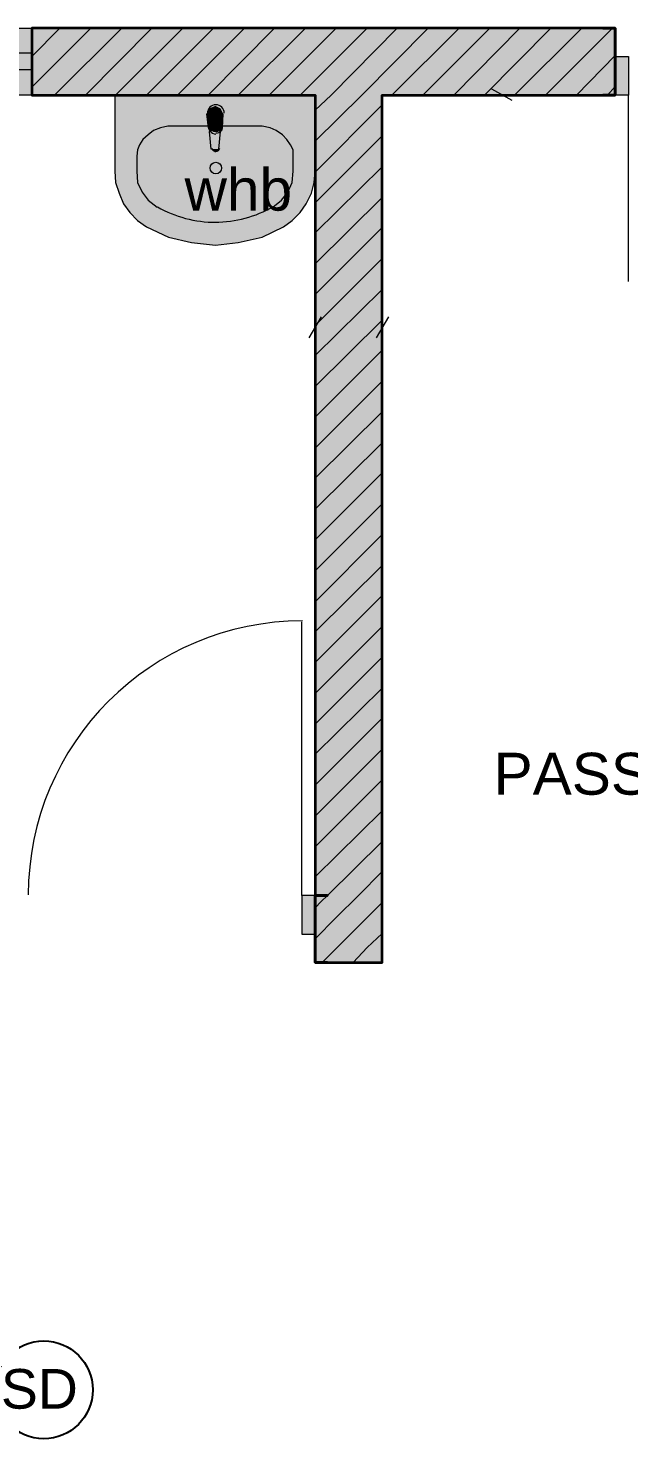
# Model space of a CAD drawing. Header units: inches. Extents: x 1845 to 54835, y 15201 to 50607.
# Drawn here: x 17450 to 21049, y 25351 to 33811 of the extents above; entities that cross this region are included whole.
import ezdxf

# ---------------------------------------------------------------- set-up
doc = ezdxf.new("R2010")
doc.units = ezdxf.units.IN
doc.header["$MEASUREMENT"] = 0
doc.layers.add('PDF_Geometry', color=7, linetype='Continuous', true_color=0xfd8379)
doc.layers.add('PDF_Solid Fills', color=7, linetype='Continuous', true_color=0xffffff)
doc.layers.add('PDF_Text', color=7, linetype='Continuous')
doc.styles.add('PDF Arial-BoldMT', font='arial.ttf')
doc.styles.add('PDF ArialMT', font='arial.ttf')

msp = doc.modelspace()

# ---------------------------------------------------------------- linework, layer by layer
at = {"layer": 'PDF_Geometry', "color": 7, "lineweight": 13}
for points in [[(17471, 33409.1), (13867.4, 33409.1), (13867.4, 33562.6), (13867.4, 33663.1), (13867.4, 33562.6), (14015.6, 33562.6), (14015.6, 33663.1), (13867.4, 33663.1), (13867.4, 33811.3), (17471, 33811.3), (17471, 33663.1), (17471, 33562.6)], [(17471, 33562.6), (17317.5, 33562.6), (17317.5, 33663.1), (17471, 33663.1)]]:
    msp.add_lwpolyline(points, close=True, dxfattribs=at)
at = {"layer": 'PDF_Geometry', "lineweight": 9}
for points in [[(17471, 33456.8), (17825.5, 33811.3)], [(17471, 33642), (17640.3, 33811.3)], [(17608.5, 33409.1), (18010.7, 33811.3)], [(17793.8, 33409.1), (18190.6, 33811.3)], [(17973.7, 33409.1), (18375.8, 33811.3)], [(18158.9, 33409.1), (18561, 33811.3)], [(18344.1, 33409.1), (18746.2, 33811.3)], [(18529.3, 33409.1), (18926.1, 33811.3)], [(18709.2, 33409.1), (19111.4, 33811.3)], [(18894.4, 33409.1), (19296.6, 33811.3)], [(19079.6, 33409.1), (19481.8, 33811.3)], [(19169.6, 33134), (19450, 33409.1), (19846.9, 33811.3)], [(19169.6, 33319.2), (19264.8, 33409.1), (19661.7, 33811.3)], [(19629.9, 33409.1), (20032.1, 33811.3)], [(19815.1, 33409.1), (20217.3, 33811.3)], [(20000.3, 33409.1), (20397.2, 33811.3)], [(20185.5, 33409.1), (20582.4, 33811.3)], [(20365.5, 33409.1), (20767.6, 33811.3)], [(20550.7, 33409.1), (20952.8, 33811.3)], [(20735.9, 33409.1), (20968.7, 33647.3)], [(20921.1, 33409.1), (20968.7, 33462.1)], [(19169.6, 32948.8), (19571.7, 33350.9)], [(19169.6, 32763.6), (19571.7, 33165.7)], [(19169.6, 32583.7), (19571.7, 32980.5)], [(19169.6, 32398.5), (19571.7, 32795.3)], [(19169.6, 32213.3), (19571.7, 32615.4)], [(19169.6, 32028), (19571.7, 32430.2)], [(19169.6, 31848.1), (19571.7, 32245)], [(19169.6, 31662.9), (19571.7, 32059.8)], [(19169.6, 31477.7), (19571.7, 31879.9)], [(19169.6, 31292.5), (19571.7, 31694.7)], [(19169.6, 31112.6), (19571.7, 31509.5)], [(19169.6, 30927.4), (19571.7, 31324.3)], [(19169.6, 30742.2), (19571.7, 31144.4)], [(19169.6, 30557), (19571.7, 30959.2)], [(19169.6, 30371.8), (19571.7, 30773.9)], [(19169.6, 30191.9), (19571.7, 30588.7)], [(19169.6, 30006.7), (19571.7, 30408.8)], [(19169.6, 29821.5), (19571.7, 30223.6)], [(19169.6, 29636.3), (19571.7, 30038.4)], [(19169.6, 29456.3), (19571.7, 29853.2)], [(19169.6, 29271.1), (19571.7, 29673.3)], [(19169.6, 29085.9), (19571.7, 29488.1)], [(19169.6, 28900.7), (19571.7, 29302.9)], [(19169.6, 28720.8), (19571.7, 29117.7)], [(19571.7, 28932.5), (19243.6, 28609.7), (19206.6, 28572.7), (19169.6, 28535.6)], [(19571.7, 28752.6), (19428.8, 28609.7), (19296.6, 28477.4), (19169.6, 28350.4)], [(19571.7, 28567.4), (19391.8, 28387.5), (19211.9, 28207.5)], [(19571.7, 28382.2), (19481.8, 28297.5), (19397.1, 28207.5)]]:
    msp.add_lwpolyline(points, dxfattribs=at)
at = {"layer": 'PDF_Geometry', "color": 7, "lineweight": 35}
for points in [[(20968.7, 33811.3), (20894.6, 33811.3), (20968.7, 33811.3), (20968.7, 33642), (20968.7, 33811.3), (17471, 33811.3), (17471, 33663.1), (17471, 33562.6), (17471, 33409.1), (19169.6, 33409.1), (19169.6, 28609.7), (19243.6, 28609.7), (19169.6, 28609.7), (19243.6, 28609.7)], [(20968.7, 33409.1), (20894.6, 33409.1), (20968.7, 33409.1), (20968.7, 33642), (20968.7, 33811.3), (20894.6, 33811.3)], [(19169.6, 28207.5), (19243.6, 28207.5), (19169.6, 28207.5), (19169.6, 28376.9), (19169.6, 28207.5), (19571.7, 28207.5), (19571.7, 33409.1), (20968.7, 33409.1), (20968.7, 33642), (20968.7, 33409.1), (20894.6, 33409.1)], [(19169.6, 28609.7), (19169.6, 28376.9), (19169.6, 28609.7), (19169.6, 28376.9), (19169.6, 28207.5), (19243.6, 28207.5)]]:
    msp.add_lwpolyline(points, dxfattribs=at)
at = {"layer": 'PDF_Geometry', "color": 30, "lineweight": 20, "true_color": 0xff6600}
for points in [[(20968.7, 33642), (21048.1, 33642), (21048.1, 33409.1), (20968.7, 33409.1)], [(19169.6, 28609.7), (19090.2, 28609.7), (19090.2, 28376.9), (19169.6, 28376.9)]]:
    msp.add_lwpolyline(points, close=True, dxfattribs=at)
at = {"layer": 'PDF_Geometry', "color": 7, "lineweight": 13}
for points in [[(20349.6, 33377.4), (20227.9, 33446.2)], [(20381.3, 33409.1), (20196.1, 33409.1)], [(19206.6, 32081), (19132.5, 31954)], [(19169.6, 31922.2), (19169.6, 32112.7)], [(19608.8, 32081), (19534.7, 31954)], [(19571.7, 31922.2), (19571.7, 32112.7)]]:
    msp.add_lwpolyline(points, dxfattribs=at)
at = {"layer": 'PDF_Geometry', "color": 39, "lineweight": 13, "true_color": 0x563838}
msp.add_lwpolyline([(17968.4, 32954.1), (17973.7, 32885.3), (17994.8, 32821.8), (18021.3, 32758.3), (18058.3, 32705.4), (18106, 32657.7), (18158.9, 32620.7), (18291.2, 32557.2), (18428.7, 32525.5), (18571.6, 32509.6), (18709.2, 32525.5), (18852.1, 32557.2), (18979.1, 32620.7), (19032, 32657.7), (19079.6, 32705.4), (19116.6, 32758.3), (19148.4, 32821.8), (19164.3, 32885.3), (19169.6, 32954.1), (19169.6, 33409.1), (17968.4, 33409.1)], close=True, dxfattribs=at)
for points in [[(18625.3, 33302, 0.414774), (18575, 33352.3, 0.414002), (18524, 33300.7)], [(18607.6, 33194.4, 0.122842), (18613.9, 33213.4), (18619.2, 33298)], [(18545.2, 33221.3, 0.413593), (18574.2, 33192.2, 0.414997), (18603.4, 33221.3)], [(18551.4, 33092.6, 0.376902), (18575, 33071.8, 0.378546), (18597.9, 33091.4)]]:
    msp.add_lwpolyline(points, format="xyb", dxfattribs=at)
at = {"layer": 'PDF_Geometry', "color": 30, "lineweight": 18, "true_color": 0xff6600}
for points in [[(21048.1, 32292.6), (21048.1, 33409.1)], [(19090.2, 28609.7), (19090.2, 30250.1)]]:
    msp.add_lwpolyline(points, dxfattribs=at)
at = {"layer": 'PDF_Geometry', "color": 39, "lineweight": 13, "true_color": 0x563838}
for points in [[(18518.7, 33298), (18529.3, 33213.4)], [(18915.6, 32737.1), (18968.5, 32779.4), (19005.5, 32827.1), (19032, 32885.3), (19037.3, 32954.1), (19037.3, 33044), (19037.3, 33081.1), (19021.4, 33112.8), (19000.2, 33144.6), (18973.8, 33171), (18936.7, 33197.5), (18899.7, 33213.4), (18852.1, 33223.9), (18809.7, 33223.9), (18333.5, 33223.9), (18285.9, 33223.9), (18243.5, 33213.4), (18201.2, 33197.5), (18169.5, 33171), (18137.7, 33144.6), (18116.5, 33112.8), (18106, 33081.1), (18100.7, 33044), (18100.7, 32954.1), (18106, 32885.3), (18132.4, 32827.1), (18169.5, 32779.4), (18222.4, 32737.1)], [(18534.6, 33192.2), (18545.2, 33086.4)], [(18539.9, 33218.6), (18539.9, 33245.1), (18598.1, 33245.1), (18598.1, 33218.6)], [(18592.8, 33086.4), (18603.4, 33192.2)]]:
    msp.add_lwpolyline(points, dxfattribs=at)
msp.add_circle((18574.3, 32972.6), 34.4, dxfattribs=at)
at = {"layer": 'PDF_Geometry', "color": 4, "lineweight": 25}
msp.add_circle((17543.1, 25644.8), 293.7, dxfattribs=at)
at = {"layer": 'PDF_Geometry', "color": 39, "lineweight": 13, "true_color": 0x563838}
for centre, radius, start, end in [((18574.3, 33221.3), 45, 185.57162, 212.74928), ((18574.3, 33216), 39.7, 212.54514, 270.00972), ((18574.3, 33221.3), 39.7, 269.98694, 327.32583), ((18569.7, 33354.9), 706.4, 270.06591, 299.65211), ((18574.3, 33353.6), 706.4, 240.34802, 269.92833)]:
    msp.add_arc(centre, radius, start, end, dxfattribs=at)
at = {"layer": 'PDF_Geometry', "color": 30, "lineweight": 18, "true_color": 0xff6600}
msp.add_arc((19093.6, 28613.5), 1643, 90, 180, dxfattribs=at)
at = {"layer": 'PDF_Solid Fills', "transparency": 33554559}
for points in [[(17471, 33811.3), (13867.4, 33811.3), (17471, 33409.1)], [(13867.4, 33811.3), (17471, 33409.1), (13867.4, 33409.1)], [(17471, 33811.3), (17471, 33409.1), (20968.7, 33811.3)], [(17471, 33409.1), (20968.7, 33811.3), (20968.7, 33409.1)], [(17471, 33562.6), (17317.5, 33562.6), (17471, 33663.1)], [(17317.5, 33562.6), (17471, 33663.1), (17317.5, 33663.1)], [(20968.7, 33642), (21048.1, 33642), (20968.7, 33409.1)], [(21048.1, 33642), (20968.7, 33409.1), (21048.1, 33409.1)], [(19169.6, 33409.1), (17968.4, 33409.1), (19169.6, 32954.1)], [(17968.4, 33409.1), (19169.6, 32954.1), (17968.4, 32954.1)], [(18571.6, 33345.6), (18603.4, 33329.8), (18534.6, 33329.8)], [(19571.7, 28609.7), (19571.7, 33409.1), (19169.6, 28609.7)], [(19571.7, 33409.1), (19169.6, 28609.7), (19169.6, 33409.1)], [(18534.6, 33329.8), (18619.2, 33298), (18518.7, 33298)], [(18619.2, 33298), (18518.7, 33298), (18613.9, 33213.4)], [(18518.7, 33298), (18613.9, 33213.4), (18529.3, 33213.4)], [(18603.4, 33329.8), (18534.6, 33329.8), (18619.2, 33298)], [(18613.9, 33213.4), (18529.3, 33213.4), (18603.4, 33192.2)], [(18529.3, 33213.4), (18603.4, 33192.2), (18534.6, 33192.2)], [(18603.4, 33192.2), (18534.6, 33192.2), (18592.8, 33086.4)], [(18534.6, 33192.2), (18592.8, 33086.4), (18545.2, 33086.4)], [(18545.2, 33086.4), (18555.7, 33075.8), (18582.2, 33075.8)], [(18545.2, 33086.4), (18592.8, 33086.4), (18582.2, 33075.8)], [(18555.7, 33075.8), (18582.2, 33075.8), (18571.6, 33065.2)], [(19169.6, 32954.1), (17968.4, 32954.1), (19164.3, 32885.3)], [(17968.4, 32954.1), (19164.3, 32885.3), (17973.7, 32885.3)], [(19164.3, 32885.3), (17973.7, 32885.3), (19148.4, 32821.8)], [(17973.7, 32885.3), (19148.4, 32821.8), (17994.8, 32821.8)], [(19148.4, 32821.8), (17994.8, 32821.8), (19116.6, 32758.3)], [(17994.8, 32821.8), (19116.6, 32758.3), (18021.3, 32758.3)], [(19116.6, 32758.3), (18021.3, 32758.3), (19079.6, 32705.4)], [(18021.3, 32758.3), (19079.6, 32705.4), (18058.3, 32705.4)], [(19079.6, 32705.4), (18058.3, 32705.4), (19032, 32657.7)], [(18058.3, 32705.4), (19032, 32657.7), (18106, 32657.7)], [(19032, 32657.7), (18106, 32657.7), (18979.1, 32620.7)], [(18106, 32657.7), (18979.1, 32620.7), (18158.9, 32620.7)], [(18979.1, 32620.7), (18158.9, 32620.7), (18852.1, 32557.2)], [(18158.9, 32620.7), (18852.1, 32557.2), (18291.2, 32557.2)], [(18291.2, 32557.2), (18428.7, 32525.5), (18709.2, 32525.5)], [(18291.2, 32557.2), (18852.1, 32557.2), (18709.2, 32525.5)], [(18428.7, 32525.5), (18709.2, 32525.5), (18571.6, 32509.6)], [(19169.6, 28609.7), (19169.6, 28376.9), (19090.2, 28609.7)], [(19169.6, 28376.9), (19090.2, 28609.7), (19090.2, 28376.9)], [(19169.6, 28609.7), (19571.7, 28609.7), (19571.7, 28207.5)], [(19169.6, 28609.7), (19571.7, 28207.5), (19169.6, 28207.5)]]:
    msp.add_solid(points, dxfattribs=at)

# ---------------------------------------------------------------- texts
at = {"layer": 'PDF_Text', "char_height": 251.48, "attachment_point": 4, "style": 'PDF Arial-BoldMT'}
for s, insert in [('whb', (18387.2, 32841.3)), ('PASSAGE', (20239.3, 29338.2))]:
    msp.add_mtext(s, dxfattribs=dict(at, insert=insert))
at = {"layer": 'PDF_Text', "color": 4, "insert": (17286.5, 25649), "char_height": 237.65, "attachment_point": 4, "style": 'PDF ArialMT'}
msp.add_mtext('SD', dxfattribs=at)

doc.saveas('drawing.dxf')
